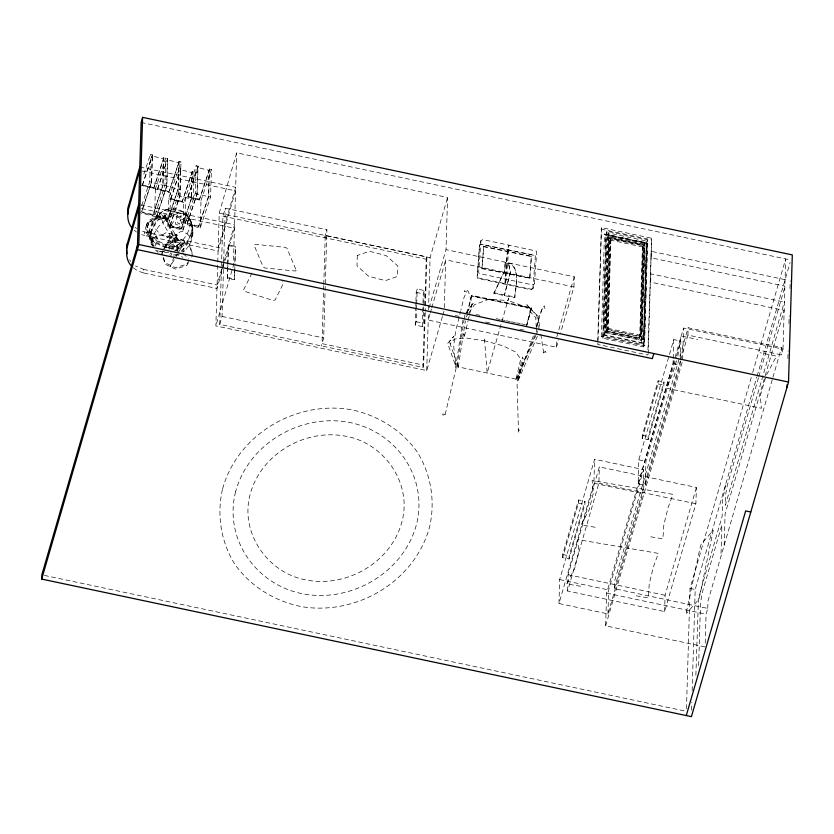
<?xml version="1.0" encoding="UTF-8"?>
<svg xmlns="http://www.w3.org/2000/svg" width="834" height="834" viewBox="0 0 834 834"><rect width="100%" height="100%" fill="white"/><g stroke="black" fill="none" stroke-linecap="round" stroke-linejoin="round"><path stroke-width="0.63" stroke-dasharray="4.17 3.13" d="M163.839 158.095L153.727 188.234L142.322 185.357L152.455 154.634L150.547 154.154L142.968 176.745M223.752 265.129L216.976 288.481L143.521 272.927L143.625 269.413L135.515 265.973M442.427 316.472L426.727 370.557L215.87 325.906L218.091 251.044L144.626 235.49L144.73 231.977L139.142 230.028M141.759 205.445L149.734 181.656L150.547 154.154M151.371 182.917L152.174 155.979L163.579 158.867L162.786 185.794M200.202 227.953L201.015 200.452L185.805 196.605L184.992 224.106L200.202 227.953L210.575 197.043L211.388 169.531L209.49 169.052L208.667 196.553L198.555 226.702L187.15 223.814L197.262 193.676L198.085 166.174L196.178 165.685L195.364 193.196L182.959 230.163L167.749 226.316L180.154 189.349L178.247 188.87L168.134 219.008L156.729 216.131L166.842 185.982L167.665 158.481L163.86 157.522L163.037 185.023L152.924 215.172L141.519 212.284L151.632 182.146L152.455 154.634M152.924 215.172L162.797 185.221L151.392 182.344L141.54 211.711L152.945 214.599M153.727 188.234L163.86 157.522M156.729 216.131L166.602 186.18L178.007 189.068L168.134 219.008M179.049 161.942L168.937 192.081L157.532 189.203L167.665 158.481M188.505 262.533L186.774 265.514L175.401 269.08L165.08 264.159L161.869 253.64L163.631 249.293M164.746 248.657L164.788 247.291L167.915 241.839L169.521 242.704L166.247 243.778L166.821 242.506L179.039 238.753L189.36 243.674L192.581 254.193M166.581 186.753L167.384 159.826L178.789 162.713L177.996 189.641M167.749 226.316L168.572 198.815L180.968 161.848L179.07 161.369L168.937 192.081M169.917 226.024L179.779 196.073L191.195 198.961L181.322 228.902L169.917 226.024L180.029 195.875L180.968 161.848M192.237 171.825L182.114 201.974L170.709 199.086L180.842 168.374L178.945 167.895M179.07 161.369L178.122 195.396L180.029 195.875M179.769 196.647L180.561 169.719L191.976 172.607L191.174 199.535M182.114 201.974L192.247 171.262L194.155 171.741L193.332 199.243L191.434 198.763L192.247 171.262M182.959 230.163L183.782 202.652L196.178 165.685M187.15 223.814L197.022 193.874L208.427 196.761L198.555 226.702M209.47 169.625L199.357 199.774L187.952 196.887L198.085 166.174M197.001 194.447L197.804 167.519L209.209 170.397L208.417 197.335M199.357 199.774L209.49 169.052M144.73 231.977L218.195 247.531L219.217 213.045L236.7 152.831L447.566 197.47L446.013 249.658L428.53 309.883M425.215 312.333L423.651 365.146L422.984 367.429L219.749 324.395L222.959 216.173L225.274 208.208L326.897 229.725L323.686 337.947L321.371 345.912M219.749 324.395L222.063 316.43L223.512 267.474M223.554 266.182L223.668 262.314M223.7 261.032L225.274 208.208M234.729 271.603L234.344 279.724L227.286 278.233L228.422 244.946L235.48 246.437L234.917 265.316M227.286 278.233L227.682 270.112M227.713 268.85L227.828 265.076M227.87 263.825L228.422 244.946M142.218 171.064L235.574 190.83L233.343 265.681L215.87 325.906M218.195 247.531L235.678 187.306L236.7 152.831M234.344 279.724L234.635 269.653M234.865 262.105L235.48 246.437M234.771 270.352L234.875 266.567M323.748 285.655L322.028 343.639L423.651 365.146M323.79 284.373L325.239 235.417L426.862 256.935L425.257 311.04M423.599 311.895L423.255 323.227L422.285 326.594L415.228 325.104L415.749 307.485M415.791 306.224L415.905 302.45M415.937 301.189L416.197 292.38L417.177 289.002L424.235 290.503L423.787 305.598M415.228 325.104L416.208 321.726L416.541 310.404M416.583 309.143L416.698 305.369M416.729 304.108L417.177 289.002M422.285 326.594L422.953 303.941M422.994 302.679L423.255 293.87L424.235 290.503M423.63 310.634L423.745 306.86M422.984 367.429L424.589 313.313M424.819 305.588L426.205 259.207L426.862 256.935M426.727 370.557L428.457 312.427M428.54 309.695L430.083 257.696L447.566 197.47M444.293 307.746L445.71 259.833L573.948 286.979L560.74 332.453M493.884 293.453L504.434 271.154L505.258 262.439L511.669 263.763C520.26 273.552 515.516 286.385 514.776 297.759L493.884 293.453L504.653 271.029L505.258 262.439M514.776 297.759L514.797 296.987C515.464 286.01 519.895 273.615 511.534 264.242L511.669 263.763M430.01 313.907L428.228 320.058L556.466 347.205L556.685 339.574M558.968 603.524L559.677 579.578L594.6 459.273L643.587 469.646L642.878 493.582L607.955 613.897L558.968 603.524L593.891 483.209L594.6 459.273M562.627 557.612L562.721 554.495L578.546 499.983L584.988 501.349L584.895 504.466L569.069 558.978L562.627 557.612L578.452 503.111L578.546 499.983M573.948 286.979L574.251 276.815L446.013 249.658M567.579 591.035L568.058 574.72L599.354 466.915L696.38 487.452L695.9 503.767L664.604 611.572L567.579 591.035L598.875 483.22L599.354 466.915M569.069 558.978L569.163 555.851L584.988 501.349M597.655 341.815L601.439 227.599L651.656 238.232L648.279 352.229M598.093 340.303L601.439 227.599M601.418 336.728L604.462 234.083L647.507 243.205L644.463 345.839L601.418 336.728L602.836 336.227L643.483 344.838L644.463 345.839M602.836 336.227L605.838 234.99L604.462 234.083M602.972 338.281L606.057 234.239L606.933 231.216L647.591 239.827L644.494 343.869L643.619 346.892L602.972 338.281L603.847 335.268L606.933 231.216M604.379 334.788L607.277 237.065L644.943 245.04L642.044 342.764L604.379 334.788L606.182 330.9L609.018 235.292L608.09 232.874L646.35 240.974L643.431 339.396L605.161 331.296L608.09 232.874M642.044 342.764L641.502 340.387L605.63 332.787L608.476 237.179L609.018 235.292L644.89 242.882L646.35 240.974M605.63 332.787L606.297 332.453L609.081 238.587L608.476 237.179M605.161 331.296L607.319 329.294L610.092 235.761L609.018 235.292M607.381 331.442L610.092 240.046L610.968 237.023L643.254 243.862L640.543 335.258L639.668 338.27L607.381 331.442L608.257 328.419L610.968 237.023M705.105 646.913L605.651 625.854L606.62 593.13L683.567 328.075L783.011 349.133L781.343 354.877L687.935 335.101L688.154 327.772L781.562 347.559L781.343 354.877M607.955 613.897L608.664 589.951L643.587 469.646M705.21 643.139L706.075 614.189L707.743 608.434L614.335 588.658L614.543 581.34L688.154 327.772M639.668 338.27L642.378 246.874L643.254 243.862M644.89 242.882L641.502 340.387L640.679 339.73L643.462 245.863L644.89 242.882L610.092 235.761M643.431 339.396L642.055 338.5L641.419 336.519L644.192 242.986M641.502 340.387L644.348 244.769M680.242 361.226L680.127 365.011L645.203 485.315L638.125 483.824L638.834 459.878L673.757 339.574L680.836 341.064L680.273 359.975M643.483 344.838L646.486 243.601L647.507 243.205M643.619 346.892L646.704 242.84L647.591 239.827M642.232 438.423L642.326 435.296L658.151 380.794L664 382.024L663.906 385.152L648.091 439.664L642.232 438.423L658.057 383.911L658.151 380.794M647.955 349.853L651.656 238.232M645.203 485.315L645.912 461.379L676.155 357.192M648.091 439.664L648.174 436.536L664 382.024M664.604 611.572L665.084 595.268L696.38 487.452M638.125 483.824L673.048 363.509L673.153 359.735M673.194 358.474L673.757 339.574M682.629 359.548L683.567 328.075M686.476 708.754L690.052 588.408L751.632 376.238M691.594 710.161L691.824 702.374M692.168 690.698L695.181 589.492L756.855 376.874M695.869 675.279L698.392 600.699L700.737 590.045L722.14 516.309L722.755 499.212L726.101 482.813M698.652 665.615L700.508 603.128L702.061 593.599A10.185 1.178 -78 0 1 702.947 590.201L721.89 524.961L720.951 556.341M707.743 608.434L707.962 601.116L772.534 378.646M724.162 545.3L725.09 513.911L784.168 310.415L650.676 282.153L650.927 273.844L784.408 302.117M783.011 349.133L785.691 258.926L751.997 374.998M787.89 358.62L788.12 350.843M788.933 323.592L789.162 315.805M789.975 288.554L790.205 280.777M177.267 251.284L177.402 248.772L181.051 246.405L182.406 244.07L181.812 241.704L178.215 240.567L174.16 242.214L173.868 243.987L169.198 245.999L168.145 244.706L169.928 244.331L170.167 242.955L171.408 243.924L172.555 240.4L172.012 242.517L172.888 242.736L173.67 240.317L175.098 239.9L176.85 240.724L178.507 239.462L177.778 237.878L176.328 239.004L176.318 237.117L172.815 237.502L171.835 236.387L172.158 237.794L170.136 238.618L168.458 237.127L166.8 237.304L168.895 236.793L167.207 234.938L169.479 235.449L169.688 236.887L171.45 237.419C170.543 235.042 174.004 236.762 172.575 234.302L166.279 232.467L162.588 234.865L164.84 235.042L164.058 236.064L159.148 233.197L155.583 228.86L154.759 226.233L155.468 220.332L156.907 217.403L161.733 212.316L154.707 219.519L151.288 226.306L151.225 226.921L153.3 223.356L152.038 230.664L151.673 229.392L150.808 231.654L151.183 230.486C151.371 239.504 151.235 234.844 151.559 242.684L151.35 241.954L152.747 245.769M479.467 245.457L477.152 277.274L477.621 278.337L530.914 289.742L532.874 288.772L534.375 283.894L536.689 252.077L536.21 251.013L482.928 239.608L480.968 240.578L479.467 245.457L481.426 244.487L533.426 255.225L535.188 256.955M480.968 240.578L478.653 272.395L479.123 273.458L532.415 284.863L534.375 283.894M481.969 268.663L483.678 246.343L531.394 256.184L529.798 278.16L481.969 268.663L483.678 246.343M505.081 283.831L507.593 249.314M529.684 278.514L531.394 256.184M532.874 288.772L535.355 256.413L534.875 255.35L480.248 244.07L479.633 244.915L477.319 276.732L477.788 277.795L531.081 289.2L533.041 288.23M462.933 320.12L455.656 367.367L458.179 367.596L465.372 320.892M456.959 366.178L463.996 320.454M464.194 319.182L464.788 315.367L473.712 302.429L464.965 314.209M536.272 327.22L535.751 317.66L525.983 307.048L508.198 300.563L508.584 298.082L487.171 373.017L484.564 339.782L485.2 338.062L484.648 340.825L503.256 345.891L515.652 352.031L520.77 358.943L515.985 379.418L518.425 380.064L523.262 359.371L522.605 356.921L517.799 377.5M165.205 247.521L166.696 242.423L168.802 240.526L169.938 237.732L172.252 235.918L175.067 235.636L180.498 231.696L183.574 231.56L188.088 234.708L188.651 236.47L189.464 236.7L190.11 235.032C188.307 241.203 186.326 248.376 180.134 251.607M464.517 336.112L463.944 333.881L462.046 335.56L464.517 336.112L467.999 321.153M468.291 319.912L469.156 316.169M469.448 314.929L472.065 303.701L468.416 291.431L465.633 289.2L464.184 291.566L466.613 291.837L463.965 297.655L460.879 310.112M445.179 414.383L442.687 413.956L443.417 416.218L445.179 414.383L456.062 368.524L453.665 345.808L455.625 331.307L460.566 311.363M152.81 246.343C139.747 227.234 164.83 197.324 184.45 212.878M184.46 212.858C196.678 222.355 195.083 242.892 183.126 251.931M466.977 312.917L471.731 295.361L531.466 307.694L526.723 325.99M466.988 313.657L471.815 295.976L531.133 308.226L526.598 324.947M526.713 325.25L531.466 307.694M169.125 249.481L169.177 246.624L168.239 249.627M218.091 251.044L235.574 190.83M221.719 268.986L217.08 284.967L143.625 269.413M222.073 267.756L223.147 264.065M223.502 262.835L234.562 224.742L138.684 204.445M225.18 260.208L234.458 228.255L139.841 208.219M324.582 237.69L326.897 229.725M430.375 312.677L431.439 308.997M431.793 307.767L445.71 259.833M442.791 315.252L444.209 310.331M574.251 276.815L556.768 337.03L554.224 336.498M556.466 347.205L558.603 339.834M598.02 342.899L597.582 344.4L647.799 355.034L648.237 353.533M676.52 355.951L680.836 341.064M676.52 360.778L673.09 372.589L666.616 388.217L761.369 408.274L760.285 395.837L766.112 375.748L776.496 356.17L760.128 352.709M677.886 356.045L680.773 335.904L697.651 339.48M614.335 588.658L680.325 361.331M680.68 360.079L687.935 335.101M605.651 625.854L682.233 362.05M757.126 376.082L790.1 262.512M758.492 377.792L728.145 482.333A10.467 1.209 -78 0 0 727.227 485.826L725.757 493.999L725.351 505.258L784.419 301.762M758.846 376.551L784.857 286.938M772.899 377.406L781.562 347.559M533.333 335.946L516.997 381.43L518.498 432.116L520.395 430.407L517.956 429.791M536.189 327.376L542.538 307.913L544.435 305.88L544.946 308.674L542.538 307.913L538.253 317.723L540.182 330.274M142.322 185.357L152.434 155.207M157.532 189.203L167.644 159.054M170.709 199.086L180.822 168.948M187.952 196.887L198.065 166.748M181.322 228.902L191.434 198.763M201.015 200.452L211.388 169.531M146.638 224.992L147.316 222.97M147.879 225.441L148.567 223.418M165.007 218.289L165.695 216.267L159.502 216.454L154.144 217.705L149.984 219.926A27.334 14.793 16 0 0 147.065 230.632C152.799 241.818 166.091 246.541 177.923 247.635L177.235 249.658C165.403 248.563 152.111 243.83 146.377 232.655A27.334 14.793 16 0 1 149.296 221.948L153.456 219.728L158.814 218.477L165.007 218.289L165.32 219.081L159.44 219.269L154.353 220.457L150.412 222.563A25.948 14.042 16 0 0 147.639 232.717C153.081 243.33 165.695 247.823 176.923 248.855L177.235 249.658M165.32 219.081L166.008 217.059L160.128 217.247L155.041 218.435L151.1 220.541A25.948 14.042 16 0 0 148.327 230.695C153.758 241.307 166.383 245.801 177.611 246.833L176.923 248.855M534.99 335.529L515.766 379.793L518.112 380.596L537.565 335.831M516.986 378.886L535.814 335.529M536.325 334.361L537.847 330.837M174.118 256.476L170.24 266.619L175.307 257.873M251.941 273.052L243.465 290.117L244.331 291.254L272.906 300.438L275.126 299.959L283.602 282.893L282.726 281.756M161.869 253.64L163.016 251.639M165.32 247.656L167.634 243.674L179.008 240.119L189.318 245.04L192.539 255.558L190.809 258.54M164.788 247.291L171.606 248.251L172.93 245.967L178.132 244.341L182.855 246.593L184.335 251.409M175.932 256.778L177.204 254.599L182.865 257.299M179.102 251.315L184.158 242.579L184.199 241.214L180.498 245.467L177.308 250.971L171.606 248.251M189.12 260.177L186.816 264.159L175.442 267.714L165.122 262.793L162.62 254.61M465.966 317.056L468.093 313.959M468.802 312.927L474.494 304.691L488.933 299.208L508.198 300.563M170.449 255.485L169.74 254.651M516.048 379.136L458.283 366.908L450.204 344.004L454.384 339.052L466.216 338.041L484.648 340.825M165.424 218.769L164.35 216.006L165.268 214.995L179.3 251.003M543.664 352.876L545.394 351.135L546.145 353.366L543.664 352.876L540.38 331.525M177.277 254.433L173.451 255.027L170.907 254.307L170.605 252.858M154.978 245.978L155.541 245.655M171.648 248.928L179.31 243.664L183.459 239.233A23.925 14.136 -44.7 0 0 190.11 224.586L189.881 220.364L188.39 216.965L185.732 214.63A22.257 13.146 -44.7 0 0 172.888 215.193L167.968 217.862L159.117 225.951A23.925 14.136 -44.7 0 0 152.466 240.599L152.695 244.831M163.235 248.178L164.84 248L165.518 246.833L162.057 247.74M174.129 251.263L179.383 248.688L184.074 245.019L187.911 240.505A27.428 21.142 -26.8 0 0 191.956 225.117C188.244 206.498 162.077 211.096 154.665 224.68A27.428 21.142 -26.8 0 0 150.62 240.067L152.059 244.643M179.143 254.422L172.69 256.486M153.821 245.905L152.924 245.186L153.175 244.07L151.183 239.702L151.486 242.694L151.298 241.975M168.687 252.556L163.412 252.493L158.689 251.076M165.268 214.995L164.142 214.932L164.35 216.006M595.174 527.265L581.215 524.867L589.263 509.584L593.474 492.487L592.119 480.509L672.965 494.374L668.055 507.739L663.843 524.836L662.884 538.879L648.477 536.408M580.579 586.281L566.609 583.883L574.668 568.6L578.869 551.503L577.524 539.525L658.36 553.39L653.449 566.755L649.248 583.852L648.279 597.895L633.882 595.424M483.564 246.697L531.279 256.549M505.123 262.918L511.534 264.242M482.073 268.308L529.798 278.16M493.905 292.682L514.797 296.987M531.477 308.434L471.742 296.101L471.731 295.361M476.11 314.522L479.904 315.304M496.303 318.692L500.098 319.474M501.359 319.735L505.143 320.517M506.405 320.777L510.189 321.559M511.451 321.82L515.235 322.602M516.496 322.862L520.291 323.644M521.552 323.905L525.337 324.687M141.123 122.452L789.798 259.801M601.001 229.11L651.218 239.744M606.057 234.239L646.704 242.84M605.838 234.99L646.486 243.601M607.277 237.065L644.943 245.04M609.081 238.587L643.462 245.863M610.092 240.046L642.378 246.874M785.075 279.661L651.218 251.326L651.02 257.8L784.888 286.135M139.799 167.008L235.678 187.306M219.217 213.045L430.083 257.696M222.959 216.173L426.205 259.207M228.266 245.509L235.313 247M608.257 328.419L640.543 335.258M607.319 329.294L641.419 336.519M606.182 330.9L642.055 338.5M606.297 332.453L640.679 339.73M416.197 292.38L423.255 293.87M603.847 335.268L644.494 343.869M455.197 315.533L459.002 316.336M485.669 321.976L490.746 323.06M519.947 329.242L526.296 330.587M673.048 363.509L680.127 365.011M227.453 277.67L234.51 279.161M416.208 321.726L423.255 323.227M658.057 383.911L663.906 385.152M222.063 316.43L323.686 337.947M642.326 435.296L648.174 436.536M638.834 459.878L645.912 461.379M598.875 483.22L695.9 503.767M593.891 483.209L642.878 493.582M578.452 503.111L584.895 504.466M562.721 554.495L569.163 555.851M690.052 588.408L695.181 589.492M568.058 574.72L665.084 595.268M559.677 579.578L608.664 589.951M606.62 593.13L706.075 614.189M44.369 575.397L686.403 711.339M149.734 181.656L151.632 182.146M163.037 185.023L166.842 185.982M195.364 193.196L197.262 193.676M208.667 196.553L210.575 197.043M142.333 184.783L153.748 187.66M157.543 188.63L168.958 191.507M187.963 196.313L199.378 199.201M140.175 185.075L170.595 192.758L169.782 220.27L139.361 212.576M170.73 198.523L182.135 201.401M168.572 198.815L183.782 202.652M156.75 215.558L168.155 218.435M187.17 223.241L198.575 226.129M169.928 225.451L181.332 228.328M141.759 234.688L144.626 235.49M143.521 272.927L137.923 270.967L133.138 267.693M151.392 241.933L153.039 241.109L155.041 242.996L154.936 246.145M135.108 227.348L136.63 228.537M134.253 230.267L136.526 232.05M183.011 253.692L188.745 258.394M155.562 250.096L158.126 252.306M152.184 244.445L152.726 245.655M129.583 259.801L130.698 261.344M153.446 246.447L152.007 244.133M165.664 218.07L177.267 247.844M177.027 248.542L178.862 253.244M191.163 222.939C189.297 210.377 169.646 206.822 164.444 210.606L164.017 211.263L164.976 211.409L171.304 210.335L176.871 212.534L178.559 214.849L176.078 216.35L176.464 217.403L177.162 216.381L179.446 217.664L177.1 217.32L176.62 218.675L177.548 223.012L178.82 223.241L179.112 224.325L179.727 222.49L180.259 223.356L181.134 222.313L180.665 219.54L180.238 220.457L178.518 219.405L179.904 218.258L180.884 215.579L184.356 218.675L183.511 218.498L183.053 219.415L181.186 219.186L181.583 221.406L182.438 221.969L181.416 222.991L183.209 225.316L184.564 223.866L185.179 221.323L185.721 223.627L186.753 220.53C191.434 222.824 184.189 210.919 188.932 219.248L191.778 224.137L192.737 228.662M171.022 252.942L171.762 255.35M450.204 344.004L449.536 341.44L453.915 336.269L447.691 343.368L455.969 366.835L458.398 367.221L457.772 364.792M191.09 222.897C192.779 225.628 189.276 242.235 192.195 236.21L192.268 234.959L191.049 238.92L192.758 231.362L192.727 226.806M538.962 329.878L538.243 316.628L526.807 304.733L537.033 315.846L537.649 327.095M536.335 328.408L536.533 331.995M192.748 229.955L192.758 230.664M192.758 231.904L192.79 235.344M149.818 229.84L149.849 233.291M149.839 234.583L149.88 238.368M164.861 251.472A22.257 13.146 -44.7 0 1 156.844 250.554M155.385 188.922L154.571 216.423L164.944 185.502L165.757 158.001L155.385 188.922M357.306 255.496L356.994 265.858L368.659 276.273L385.454 280.641L397.547 276.398L397.849 266.036L386.194 255.621L369.399 251.253L357.306 255.496M504.351 294.84L504.33 295.611L510.575 272.249L508.469 263.106L510.356 272.384L504.351 294.84M610.53 238.534L607.819 329.93L640.105 336.759L642.816 245.373L610.53 238.534M686.601 611.218L686.528 613.417L698.548 599.667L699.663 596.279L713.226 530.424L701.206 544.185L700.091 547.563L686.601 611.218M155.656 243.695L155.604 244.529L156.281 244.404L155.656 243.695M175.734 234.448L175.369 235.397L176.422 236.616L175.004 237.44L174.671 234.145L175.734 234.448M507.426 249.856L504.914 284.373L506.415 279.494L508.928 244.977L507.426 249.856M177.194 235.282L176.37 235.939L175.828 235.251L176.829 234.437L177.194 235.282M150.6 231.383L150.6 237.336L150.6 231.383M171.397 224.815L173.138 227.64L174.118 227.234L174.952 228.276L180.134 226.681L179.79 225.482L175.766 224.513L175.317 220.895L173.462 221.656L171.397 224.815M222.417 489.527C216.642 515.256 220.979 542.225 235.052 564.587C250.815 586.573 274.615 601.074 300.97 606.558C356.264 616.086 414.946 581.652 429.646 526.713C435.421 500.984 431.084 474.014 417.021 451.653C401.248 429.666 377.458 415.165 351.093 409.682C295.799 400.153 237.117 434.587 222.417 489.527M235.563 491.883C223.554 539.494 256.674 585.718 304.149 594.069C352.198 602.544 403.854 572.114 416.5 524.346C428.509 476.735 395.389 430.521 347.914 422.16C299.865 413.685 248.219 444.115 235.563 491.883M250.106 494.499C239.556 533.364 268.548 574.167 307.673 580.255C347.997 587.365 391.344 561.824 401.957 521.74C412.507 482.876 383.525 442.062 344.39 435.984C304.066 428.874 260.729 454.405 250.106 494.499M157.272 237.523L157.126 239.483L156.469 237.429L157.272 237.523M455.395 364.177L455.489 364.812L455.395 364.177M156.187 235.657L155.166 236.866L156.834 236.835L156.187 235.657M296.206 270.299L295.382 271.029L264.941 268.006L263.148 266.87L254.005 245.04L255.037 244.331L285.478 247.354L287.011 248.313L296.206 270.299M518.612 377.812L518.612 377.812M164.235 217.82L161.973 215.068A24.019 2.481 58.7 0 0 159.367 214.328L163.745 224.283A22.049 2.283 58.7 0 0 172.544 239.108L180.603 250.117A24.019 2.481 58.7 0 0 183.209 250.867L178.83 240.901A22.049 2.283 58.7 0 0 170.032 226.077L164.235 217.82"/><path stroke-width="1.25" d="M653.814 353.543L652.334 358.641L137.349 249.606L141.123 122.452L142.593 117.354L792.3 254.912L788.526 382.066L691.407 716.646L41.7 579.088L41.825 574.866L137.474 245.384M131.147 265.629C125.454 259.478 126.351 250.878 127.394 243.33L138.684 204.445M132.262 228.193C126.559 222.053 127.456 213.452 128.509 205.894L139.799 167.008M41.7 579.088L138.819 244.508L142.593 117.354M787.046 387.164L787.119 384.578M128.509 205.894L127.842 214.421M127.394 243.33L126.559 249.012L127.112 253.703M128.405 209.407L139.695 170.522M127.289 246.843L138.58 207.958M686.278 715.562L745.669 510.94L750.798 512.024M138.819 244.508L788.526 382.066"/></g></svg>
